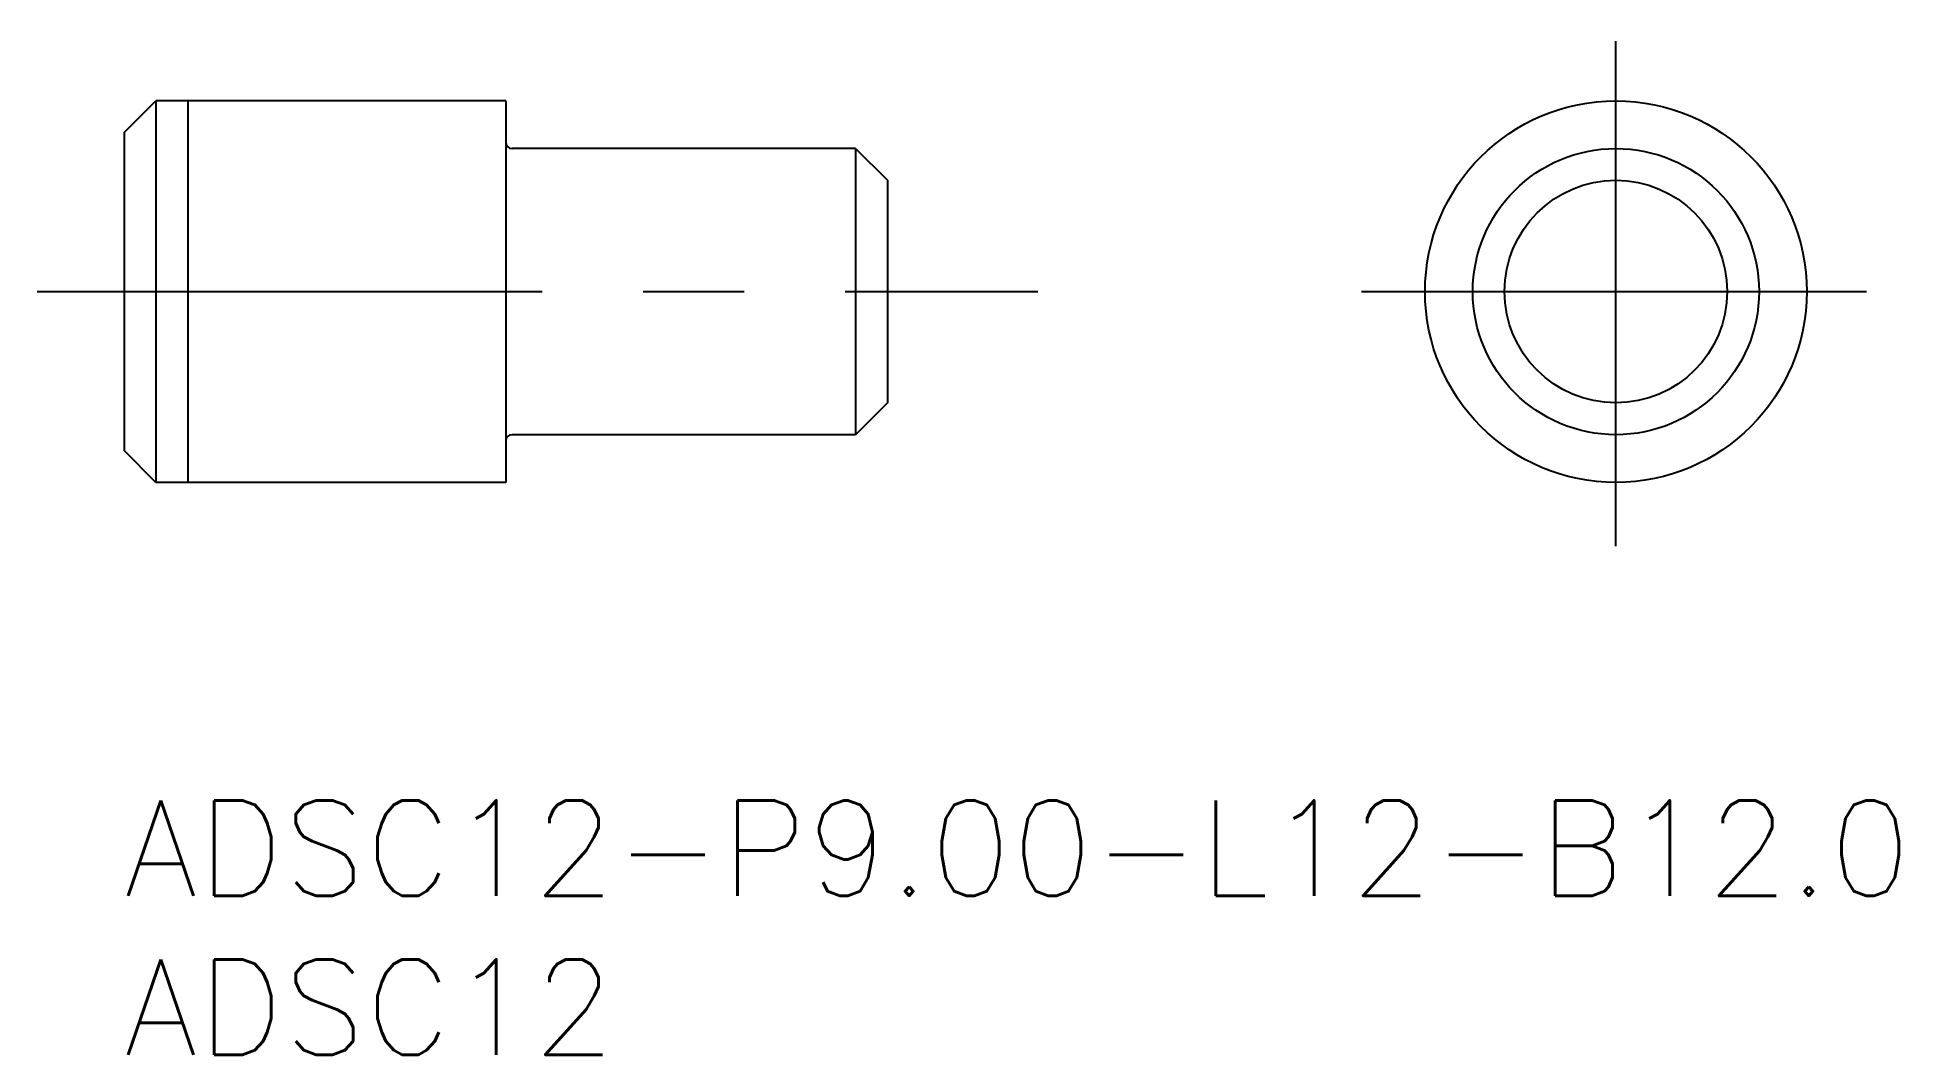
# Model space of a CAD drawing. Extents: x -2.7 to 55.8, y -8 to 24.
import ezdxf

# ---------------------------------------------------------------- set-up
doc = ezdxf.new("R2010")
doc.units = 0
doc.header["$LTSCALE"] = 0.5
doc.linetypes.add('CENTER', pattern=[50.8, 31.75, -6.35, 6.35, -6.35])
for name, color, linetype in [('MSM_CENTER', 1, 'CENTER'), ('MSM_CONTINUOUS', 7, 'CONTINUOUS'), ('MSM_NARROW', 5, 'CONTINUOUS'), ('MSM_PART_NUMBER', 7, 'CONTINUOUS')]:
    doc.layers.add(name, color=color, linetype=linetype)
doc.styles.get("Standard").update_dxf_attribs({"font": 'txt.shx', "height": 2, "bigfont": 'bigfont.shx'})

# ---------------------------------------------------------------- blocks, each defined once
blk = doc.blocks.new('*U12')
at = {"layer": 'MSM_PART_NUMBER'}
blk.add_text('ADSC12-P9.00-L12-B12.0', height=3, dxfattribs=at).set_placement((0, -3))
blk = doc.blocks.new('*U13')
at = {"layer": 'MSM_PART_NUMBER'}
blk.add_text('ADSC12', height=3, dxfattribs=at).set_placement((0, -8))

msp = doc.modelspace()

# ---------------------------------------------------------------- linework, layer by layer
at = {"layer": 'MSM_CENTER'}
for p, q in [((46.906, 8), (46.906, 24)), ((-2.73, 16), (28.73, 16)), ((38.906, 16), (54.906, 16))]:
    msp.add_line(p, q, dxfattribs=at)
at = {"layer": 'MSM_CONTINUOUS'}
for p, q in [((0, 21), (1, 22)), ((12, 22), (1, 22)), ((1, 22), (1, 10)), ((12, 22), (12, 10)), ((0, 21), (0, 11)), ((23, 20.5), (12.2, 20.5)), ((23, 20.5), (23, 11.5)), ((23, 20.5), (24, 19.5)), ((24, 19.5), (24, 12.5)), ((24, 12.5), (23, 11.5)), ((23, 11.5), (12.2, 11.5)), ((1, 10), (0, 11)), ((12, 10), (1, 10))]:
    msp.add_line(p, q, dxfattribs=at)
for radius in [6, 4.5, 3.5]:
    msp.add_circle((46.906, 16), radius, dxfattribs=at)
for centre, start, end in [((12.2, 20.7), 180, 270), ((12.2, 11.3), 90, 180)]:
    msp.add_arc(centre, 0.2, start, end, dxfattribs=at)
at = {"layer": 'MSM_NARROW'}
msp.add_line((2, 22), (2, 10), dxfattribs=at)

# ---------------------------------------------------------------- block references
at = {"layer": 'MSM_CONTINUOUS'}
for name in ['*U12', '*U13']:
    msp.add_blockref(name, (0, 0), dxfattribs=at)

doc.saveas('drawing.dxf')
